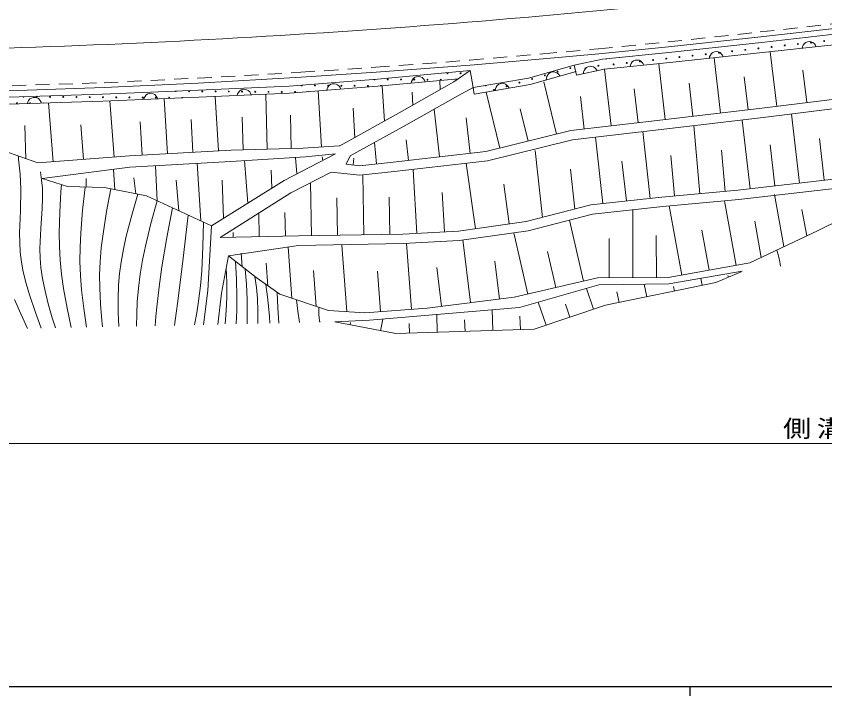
# Model space of a CAD drawing. Units: millimetres, scale not verified. Extents: x 40000 to 680000, y 20000 to 380000.
# Drawn here: x 296061 to 382430, y 204000 to 276579 of the extents above; entities that cross this region are included whole.
import ezdxf

# ---------------------------------------------------------------- set-up
doc = ezdxf.new("R2010")
doc.units = ezdxf.units.MM
doc.header["$LTSCALE"] = 1000
doc.linetypes.add('USER1', pattern=[2.5, 1.5, -1])
for name, color, linetype, lineweight in [('M-TTL-BAND', 7, 'Continuous', 25), ('S-BGD', 1, 'Continuous', 13), ('S-BGD-HTXT', 6, 'Continuous', 13), ('S-BMK', 3, 'Continuous', 13)]:
    doc.layers.add(name, color=color, linetype=linetype, lineweight=lineweight)
doc.styles.add('ＭＳ ゴシック', font='')
doc.styles.get('ＭＳ ゴシック').set_extended_font_data('MS Gothic')

msp = doc.modelspace()

# ---------------------------------------------------------------- linework, layer by layer
at = {"layer": 'M-TTL-BAND'}
for p, q in [((40000, 205000), (579000, 205000)), ((368000, 205000), (368000, 204000))]:
    msp.add_line(p, q, dxfattribs=at)
at = {"layer": 'S-BGD', "linetype": 'USER1'}
for p, q in [((375542, 274894), (385507, 276012)), ((365680, 273829), (375542, 274894)), ((358253, 273091), (365680, 273829)), ((352303, 272550), (358253, 273091)), ((344512, 271878), (352303, 272550)), ((334456, 271123), (344512, 271878)), ((315458, 269957), (326479, 270592)), ((326479, 270592), (334456, 271123)), ((290633, 268984), (305448, 269474)), ((305448, 269474), (315458, 269957))]:
    msp.add_line(p, q, dxfattribs=at)
at = {"layer": 'S-BGD'}
for p, q in [((385566, 275496), (375600, 274377)), ((385615, 274885), (375669, 273782)), ((375600, 274377), (365736, 273312)), ((380402, 273777), (380571, 273849)), ((380571, 273849), (380803, 273874)), ((380803, 273874), (380983, 273842)), ((380983, 273842), (381157, 273770)), ((365736, 273312), (358304, 272574)), ((375669, 273782), (365766, 272715)), ((385725, 273790), (375787, 272688)), ((380011, 273157), (380051, 273335)), ((380051, 273335), (380125, 273490)), ((380125, 273490), (380248, 273670)), ((380248, 273670), (380402, 273777)), ((381157, 273770), (381321, 273623)), ((381321, 273623), (381426, 273487)), ((381426, 273487), (381501, 273322)), ((352350, 272032), (358304, 272574)), ((365766, 272715), (358675, 271994)), ((375787, 272688), (365877, 271621)), ((370087, 272074), (370128, 272252)), ((370128, 272252), (370202, 272407)), ((370202, 272407), (370326, 272586)), ((370326, 272586), (370480, 272694)), ((370480, 272694), (370650, 272765)), ((371284, 266227), (370602, 272130)), ((370650, 272765), (370881, 272790)), ((370881, 272790), (371062, 272756)), ((371062, 272756), (371235, 272685)), ((371235, 272685), (371398, 272536)), ((371398, 272536), (371504, 272400)), ((371504, 272400), (371578, 272235)), ((377313, 266941), (376576, 272776)), ((334495, 270604), (344556, 271360)), ((344556, 271360), (352350, 272032)), ((355675, 271358), (350790, 269970)), ((358675, 271994), (355675, 271358)), ((355675, 271358), (355904, 270282)), ((357131, 271182), (357358, 271231)), ((357358, 271231), (357542, 271216)), ((357542, 271216), (357722, 271162)), ((365877, 271621), (358846, 270906)), ((361615, 271187), (361658, 271365)), ((361658, 271365), (361732, 271520)), ((361732, 271520), (361857, 271698)), ((361857, 271698), (362012, 271804)), ((362012, 271804), (362182, 271875)), ((362182, 271875), (362414, 271898)), ((362414, 271898), (362594, 271864)), ((362594, 271864), (362768, 271791)), ((362768, 271791), (362930, 271641)), ((362930, 271641), (363034, 271505)), ((363034, 271505), (363108, 271339)), ((365386, 265545), (364697, 271501)), ((326514, 270073), (334495, 270604)), ((334638, 269851), (344560, 270776)), ((344560, 270776), (342821, 269571)), ((344868, 268945), (344560, 270776)), ((355867, 270685), (350945, 269287)), ((352834, 270326), (352968, 270458)), ((352968, 270458), (353123, 270557)), ((353123, 270557), (353347, 270620)), ((353347, 270620), (353531, 270618)), ((353531, 270618), (353714, 270576)), ((353714, 270576), (353900, 270458)), ((353900, 270458), (354026, 270341)), ((354026, 270341), (354127, 270191)), ((358846, 270906), (355904, 270282)), ((356641, 270438), (356664, 270620)), ((356664, 270620), (356722, 270781)), ((356722, 270781), (356827, 270972)), ((356827, 270972), (356969, 271095)), ((356969, 271095), (357131, 271182)), ((357722, 271162), (357899, 271031)), ((357899, 271031), (358017, 270907)), ((358017, 270907), (358108, 270750)), ((359608, 264865), (358892, 270911)), ((380522, 267347), (380083, 270818)), ((315485, 269438), (326514, 270073)), ((325208, 269101), (334638, 269851)), ((334703, 269103), (343304, 269905)), ((336963, 266247), (342821, 269571)), ((338257, 269435), (338300, 269612)), ((338300, 269612), (338376, 269766)), ((338376, 269766), (338503, 269944)), ((338503, 269944), (338659, 270049)), ((338659, 270049), (338829, 270117)), ((338829, 270117), (339061, 270139)), ((339061, 270139), (339241, 270103)), ((339241, 270103), (339414, 270029)), ((339414, 270029), (339575, 269878)), ((339575, 269878), (339678, 269741)), ((339678, 269741), (339750, 269574)), ((341357, 268740), (341300, 269702)), ((343062, 269738), (343006, 269820)), ((350790, 269970), (344868, 268945)), ((353789, 263981), (352408, 269581)), ((352685, 269781), (352695, 269963)), ((352695, 269963), (352742, 270129)), ((352742, 270129), (352834, 270326)), ((374234, 266568), (373826, 270096)), ((290648, 268465), (305469, 268955)), ((305275, 268246), (315535, 268672)), ((305469, 268955), (315485, 269438)), ((315535, 268672), (325208, 269101)), ((319933, 268601), (320094, 268698)), ((320094, 268698), (320267, 268758)), ((320267, 268758), (320500, 268768)), ((320500, 268768), (320678, 268724)), ((320678, 268724), (320847, 268641)), ((320847, 268641), (321000, 268483)), ((325254, 268352), (334703, 269103)), ((329231, 268668), (329277, 268845)), ((329277, 268845), (329355, 268998)), ((329355, 268998), (329484, 269174)), ((329484, 269174), (329642, 269277)), ((329642, 269277), (329813, 269343)), ((329813, 269343), (330045, 269361)), ((330045, 269361), (330225, 269323)), ((330225, 269323), (330396, 269246)), ((330396, 269246), (330555, 269093)), ((330555, 269093), (330657, 268955)), ((330657, 268955), (330726, 268787)), ((335383, 265364), (335163, 269103)), ((344868, 268945), (343561, 268266)), ((344868, 268945), (344987, 268255)), ((350945, 269287), (344987, 268255)), ((347227, 268643), (347257, 268823)), ((347257, 268823), (347321, 268983)), ((347321, 268983), (347433, 269170)), ((347433, 269170), (347580, 269286)), ((347580, 269286), (347745, 269368)), ((347745, 269368), (347974, 269408)), ((347974, 269408), (348156, 269386)), ((348156, 269386), (348334, 269326)), ((348334, 269326), (348507, 269188)), ((348507, 269188), (348620, 269059)), ((348620, 269059), (348705, 268899)), ((362477, 265204), (362051, 268803)), ((368335, 265886), (367924, 269441)), ((290683, 267802), (305275, 268246)), ((297532, 267744), (297694, 267839)), ((297694, 267839), (297869, 267897)), ((297869, 267897), (298101, 267904)), ((298101, 267904), (298279, 267857)), ((298279, 267857), (298446, 267772)), ((298446, 267772), (298598, 267611)), ((305302, 267496), (315568, 267923)), ((309686, 267678), (309738, 267853)), ((309738, 267853), (309822, 268003)), ((309822, 268003), (309958, 268174)), ((309958, 268174), (310119, 268271)), ((310119, 268271), (310293, 268330)), ((310293, 268330), (310525, 268340)), ((310525, 268340), (310703, 268295)), ((310703, 268295), (310872, 268212)), ((310872, 268212), (311025, 268053)), ((311025, 268053), (311121, 267911)), ((311121, 267911), (311184, 267741)), ((312228, 261889), (311885, 267770)), ((315568, 267923), (325254, 268352)), ((317658, 262205), (317321, 268001)), ((319662, 268104), (319714, 268279)), ((319714, 268279), (319798, 268430)), ((319798, 268430), (319933, 268601)), ((321000, 268483), (321097, 268341)), ((321097, 268341), (321161, 268171)), ((322870, 262385), (322716, 268240)), ((328684, 262602), (328331, 268597)), ((343561, 268266), (337694, 264937)), ((338428, 267078), (338346, 268470)), ((347724, 262486), (346248, 268473)), ((356739, 264525), (356328, 267998)), ((375709, 266739), (388544, 268359)), ((290706, 267053), (305302, 267496)), ((297254, 267252), (297309, 267426)), ((297309, 267426), (297394, 267575)), ((297394, 267575), (297532, 267744)), ((298598, 267611), (298692, 267468)), ((298692, 267468), (298753, 267297)), ((300005, 261026), (299521, 267320)), ((306525, 261526), (306064, 267528)), ((375829, 265746), (388669, 267367)), ((330644, 262717), (336963, 266247)), ((332224, 263600), (332038, 266756)), ((341271, 261546), (340688, 266636)), ((350757, 263233), (349902, 266698)), ((363911, 265374), (375709, 266739)), ((379734, 258749), (378881, 266131)), ((309513, 261731), (309306, 265286)), ((314943, 262047), (314739, 265549)), ((320300, 262318), (320209, 265803)), ((325439, 262453), (325346, 265994)), ((344563, 261923), (344127, 265728)), ((355305, 264355), (363911, 265374)), ((364026, 264381), (375829, 265746)), ((374467, 258140), (373617, 265490)), ((297103, 261354), (296968, 264913)), ((303265, 261276), (302982, 264962)), ((337694, 264937), (331729, 261660)), ((346208, 262112), (355305, 264355)), ((355484, 263370), (364026, 264381)), ((369089, 257623), (368437, 264891)), ((358710, 256564), (357929, 263659)), ((363764, 257120), (362978, 264257)), ((382368, 259053), (381854, 263499)), ((293286, 262716), (298375, 260900)), ((326723, 262486), (330574, 262737)), ((330574, 262737), (330644, 262717)), ((334557, 260798), (334322, 263084)), ((337980, 261169), (337726, 263385)), ((346386, 261125), (355484, 263370)), ((377100, 258444), (376590, 262857)), ((308155, 261652), (319016, 262284)), ((319016, 262284), (326723, 262486)), ((324669, 259028), (330172, 261866)), ((326964, 261565), (330172, 261866)), ((336335, 260981), (346208, 262112)), ((352270, 255087), (351483, 262242)), ((371796, 257866), (371401, 262268)), ((296306, 261476), (296288, 261645)), ((296323, 261316), (296306, 261476)), ((296477, 259714), (296323, 261316)), ((298375, 260900), (308155, 261652)), ((308197, 260439), (318973, 261077)), ((315770, 254721), (315400, 260865)), ((318973, 261077), (326964, 261565)), ((320800, 256608), (320442, 261167)), ((326045, 259738), (325902, 261500)), ((328797, 261157), (328760, 261576)), ((331729, 261660), (331319, 260770)), ((332049, 260693), (332126, 261421)), ((332779, 260615), (336335, 260981)), ((336443, 259986), (346386, 261125)), ((345106, 253884), (344135, 260868)), ((361237, 256842), (360767, 261111)), ((366381, 257380), (365994, 261699)), ((298846, 259259), (308197, 260439)), ((306613, 258050), (306458, 260220)), ((311125, 256856), (310931, 260601)), ((323379, 258221), (323291, 260152)), ((331319, 260770), (332779, 260615)), ((332777, 259610), (336443, 259986)), ((338849, 253376), (338456, 260217)), ((355721, 255979), (355251, 260248)), ((296570, 258118), (296477, 259714)), ((298644, 259962), (298782, 259094)), ((298846, 259259), (301560, 258383)), ((303528, 258327), (303554, 259244)), ((308847, 257610), (308637, 259330)), ((329701, 259935), (325412, 257724)), ((332777, 259610), (329701, 259935)), ((333183, 253221), (333076, 259641)), ((373150, 257987), (383685, 259205)), ((381711, 253709), (393170, 259246)), ((298782, 259094), (298860, 258212)), ((300868, 258218), (300891, 258599)), ((301560, 258383), (305497, 258270)), ((303420, 258330), (303155, 255875)), ((305497, 258270), (309964, 257389)), ((313448, 255788), (313141, 259075)), ((316931, 254187), (324669, 259028)), ((318221, 254994), (318051, 259080)), ((327604, 253128), (327509, 258805)), ((348732, 254388), (348142, 258632)), ((296531, 255785), (296570, 258118)), ((298860, 258212), (298880, 257135)), ((300727, 255643), (300845, 257837)), ((300845, 257837), (300868, 258218)), ((306177, 258136), (305726, 255735)), ((309070, 257566), (308415, 255334)), ((309964, 257389), (316931, 254187)), ((325412, 257724), (317843, 252953)), ((341812, 253547), (341570, 257752)), ((365027, 257259), (373150, 257987)), ((373252, 256992), (383794, 258211)), ((378069, 251971), (377063, 257532)), ((298880, 257135), (298839, 256045)), ((311108, 256863), (310453, 254452)), ((330393, 253175), (330326, 257194)), ((335973, 253268), (335906, 257263)), ((357447, 256425), (365027, 257259)), ((365127, 256264), (373252, 256992)), ((372973, 249970), (371727, 256856)), ((296433, 253454), (296531, 255785)), ((298839, 256045), (298683, 253910)), ((303155, 255875), (302951, 253411)), ((305726, 255735), (305336, 253332)), ((312765, 256102), (312164, 252961)), ((350545, 254641), (357447, 256425)), ((357628, 255438), (365127, 256264)), ((361926, 248646), (361908, 255910)), ((367157, 248919), (365817, 256326)), ((380497, 253130), (379988, 255941)), ((300670, 253453), (300727, 255643)), ((308415, 255334), (307820, 253096)), ((314421, 255341), (313906, 250744)), ((322026, 253029), (321980, 255561)), ((324814, 253080), (324769, 255611)), ((350740, 253658), (357628, 255438)), ((356663, 248291), (355147, 254797)), ((310453, 254452), (309857, 252034)), ((316077, 254580), (316009, 251988)), ((316931, 254187), (316523, 247282)), ((343294, 253632), (350545, 254641)), ((375640, 250813), (374941, 254683)), ((296436, 252411), (296433, 253454)), ((298683, 253910), (298588, 251782)), ((300688, 251987), (300670, 253453)), ((302951, 253411), (302881, 251896)), ((305336, 253332), (305152, 251846)), ((307820, 253096), (307511, 251714)), ((317843, 252953), (326209, 253105)), ((319237, 252978), (319228, 253485)), ((326209, 253105), (337368, 253291)), ((337368, 253291), (343294, 253632)), ((343391, 252636), (350740, 253658)), ((350721, 246906), (349198, 253444)), ((364444, 248652), (364433, 253173)), ((370065, 249444), (369289, 253732)), ((381711, 253709), (374426, 250233)), ((296499, 251384), (296436, 252411)), ((312164, 252961), (311624, 249811)), ((326225, 252105), (337405, 252291)), ((337405, 252291), (343391, 252636)), ((338295, 245286), (337768, 252312)), ((344598, 245985), (343767, 252688)), ((359408, 248640), (359397, 252835)), ((296631, 250326), (296499, 251384)), ((298588, 251782), (298620, 250750)), ((300765, 250536), (300688, 251987)), ((302881, 251896), (302873, 250382)), ((305152, 251846), (305028, 250358)), ((307511, 251714), (307262, 250325)), ((309857, 252034), (309546, 250540)), ((316009, 251988), (315882, 249393)), ((318735, 250977), (326225, 252105)), ((325512, 246446), (325098, 251951)), ((331362, 245026), (330829, 252126)), ((353692, 247599), (352793, 251460)), ((377305, 251607), (377491, 250996)), ((298620, 250750), (298712, 249723)), ((300916, 249012), (300765, 250536)), ((309546, 250540), (309294, 249028)), ((313906, 250744), (313332, 246155)), ((317982, 246999), (318735, 250977)), ((318735, 250977), (321683, 248668)), ((320209, 249822), (320100, 251283)), ((377491, 250996), (377621, 250363)), ((296823, 249284), (296631, 250326)), ((298712, 249723), (298883, 248554)), ((302873, 250382), (302932, 248882)), ((305028, 250358), (304978, 248967)), ((307262, 250325), (307103, 249096)), ((311624, 249811), (311322, 247667)), ((318495, 249709), (318554, 248124)), ((319498, 250379), (319600, 248484)), ((322946, 247774), (322764, 250200)), ((341506, 245602), (340994, 249728)), ((347690, 246369), (347188, 250418)), ((374426, 250233), (365703, 248656)), ((377621, 250363), (377657, 250116)), ((377657, 250116), (377691, 249868)), ((297119, 248046), (296823, 249284)), ((301127, 247491), (300916, 249012)), ((302932, 248882), (303052, 247373)), ((304978, 248967), (304988, 247574)), ((307103, 249096), (307004, 247861)), ((309294, 249028), (309115, 247548)), ((315882, 249393), (315744, 247773)), ((320519, 249580), (320659, 247951)), ((321539, 248781), (321718, 247608)), ((328118, 245577), (327830, 249414)), ((334967, 245035), (334642, 249359)), ((365782, 247982), (373594, 249348)), ((373494, 249274), (370802, 248143)), ((372148, 248708), (372068, 248899)), ((297473, 246824), (297119, 248046)), ((298883, 248554), (299115, 247381)), ((318554, 248124), (318553, 246538)), ((319600, 248484), (319642, 246578)), ((320659, 247951), (320740, 246308)), ((321683, 248668), (324209, 246880)), ((322718, 247935), (322916, 246599)), ((349236, 246560), (358149, 248637)), ((349826, 245484), (358302, 247881)), ((358149, 248637), (365703, 248656)), ((358302, 247881), (365782, 247982)), ((370802, 248143), (358990, 245710)), ((363420, 246622), (363147, 247946)), ((369326, 247839), (369179, 248551)), ((299115, 247381), (299487, 245872)), ((301495, 245403), (301127, 247491)), ((303052, 247373), (303285, 245369)), ((304988, 247574), (305072, 245820)), ((307004, 247861), (306955, 246391)), ((309115, 247548), (308997, 246059)), ((311322, 247667), (311078, 245506)), ((315744, 247773), (315546, 246160)), ((316523, 247282), (316052, 243630)), ((321718, 247608), (321838, 246419)), ((323924, 247081), (323999, 245444)), ((357725, 245283), (356976, 247506)), ((360467, 246014), (360233, 247149)), ((366373, 247230), (366271, 247724)), ((295890, 246334), (296564, 244778)), ((298076, 245034), (297473, 246824)), ((306955, 246391), (306965, 244914)), ((313332, 246155), (313154, 244858)), ((315546, 246160), (315349, 244888)), ((317586, 243664), (317982, 246999)), ((318553, 246538), (318481, 245131)), ((319642, 246578), (319614, 245143)), ((320740, 246308), (320748, 245021)), ((321838, 246419), (321880, 245090)), ((322916, 246599), (323057, 245240)), ((324209, 246880), (329422, 245142)), ((326012, 246279), (326147, 245070)), ((339960, 245411), (349236, 246560)), ((299487, 245872), (299920, 244368)), ((301923, 243320), (301495, 245403)), ((303285, 245369), (303581, 243357)), ((305072, 245820), (305215, 244063)), ((308997, 246059), (308934, 244773)), ((311078, 245506), (310983, 244512)), ((323999, 245444), (324110, 243807)), ((328371, 245492), (328389, 244752)), ((333303, 244910), (339960, 245411)), ((333789, 244106), (349826, 245484)), ((358990, 245710), (351398, 243152)), ((352663, 243578), (351830, 246051)), ((355194, 244431), (354719, 245839)), ((296564, 244778), (297285, 243219)), ((298742, 243251), (298076, 245034)), ((306965, 244914), (306989, 244174)), ((308934, 244773), (308901, 243473)), ((310983, 244512), (310896, 243517)), ((313154, 244858), (312971, 243563)), ((315349, 244888), (315120, 243610)), ((318481, 245131), (318372, 243714)), ((319614, 245143), (319558, 243707)), ((320748, 245021), (320730, 243733)), ((321880, 245090), (321868, 243758)), ((323057, 245240), (323114, 244514)), ((323114, 244514), (323165, 243786)), ((326147, 245070), (326306, 243856)), ((328389, 244752), (328468, 244021)), ((329422, 245142), (333303, 244910)), ((341042, 242820), (340981, 244724)), ((346960, 243010), (346888, 245232)), ((349918, 243104), (349872, 244535)), ((299920, 244368), (300087, 243826)), ((300087, 243826), (300258, 243284)), ((305215, 244063), (305248, 243734)), ((305248, 243734), (305282, 243394)), ((306989, 244174), (307022, 243432)), ((328468, 244021), (328477, 243962)), ((328477, 243962), (328487, 243903)), ((330102, 243939), (333789, 244106)), ((336604, 242678), (330102, 243939)), ((331727, 243624), (331773, 243859)), ((334978, 242993), (335218, 244229)), ((338083, 242725), (338050, 243772)), ((344001, 242915), (343961, 244153)), ((351398, 243152), (336604, 242678))]:
    msp.add_line(p, q, dxfattribs=at)
for centre in [(380956, 273764), (382361, 273920), (373928, 272985), (375333, 273141), (376739, 273297), (378145, 273453), (379550, 273608), (365494, 272050), (366900, 272206), (368305, 272362), (369711, 272518), (371117, 272674), (372522, 272829), (358253, 271291), (359872, 271427), (361277, 271583), (362683, 271739), (364089, 271895), (342120, 270489), (343535, 270479), (353889, 270643), (355249, 271029), (356869, 270998), (335752, 269827), (337166, 269817), (338580, 269807), (339994, 269797), (341408, 269787), (349807, 269484), (351168, 269870), (352528, 270256), (314529, 268562), (327969, 269175), (329383, 269165), (330797, 269155), (332211, 269145), (333625, 269135), (347087, 268711), (348447, 269097), (298261, 267970), (299675, 267960), (301089, 267950), (302504, 267940), (303918, 267930), (305332, 267920), (306746, 267910), (308160, 267900), (309574, 267890), (310989, 267880), (312403, 267870), (315943, 268552), (317357, 268542), (318772, 268532), (320186, 268522), (321600, 268513), (323014, 268503), (324428, 268493), (325842, 268483), (296135, 267278)]:
    msp.add_circle(centre, 49.8, dxfattribs=at)
for centre, start, end in [((360497, 272208), 220.63633, 330.97358), ((361902, 272364), 241.84976, 309.76015), ((359091, 272052), 204.03613, 347.57378), ((334337, 269837), 196.52895, 352.56161), ((326555, 269185), 156.81313, 32.27743), ((335040, 269125), 16.61552, 174.03809), ((344853, 268811), 328.47034, 51.17311), ((346213, 269198), 213.21583, 346.4369), ((296847, 267980), 170.42427, 13.05473), ((313115, 268572), 183.3422, 1.41981), ((313817, 267860), 350.51166, 194.25021), ((327257, 268473), 55.50062, 133.58965), ((297549, 267268), 353.43816, 190.04065), ((298963, 267258), 68.45622, 115.02259)]:
    msp.add_arc(centre, 49.8, start, end, dxfattribs=at)
at = {"layer": 'S-BGD-HTXT'}
msp.add_line((193779, 230933), (574032, 230933), dxfattribs=at)
at = {"layer": 'S-BMK'}
msp.add_arc((263603, 1272677), 1000000, 270.48122, 276.12485, dxfattribs=at)

# ---------------------------------------------------------------- texts
at = {"layer": 'S-BGD-HTXT', "insert": (377968, 231433), "char_height": 1833, "attachment_point": 7, "style": 'ＭＳ ゴシック'}
msp.add_mtext('\\T1.2;\\W1.2;側溝\u3000L=381.0', dxfattribs=at)

doc.saveas('drawing.dxf')
